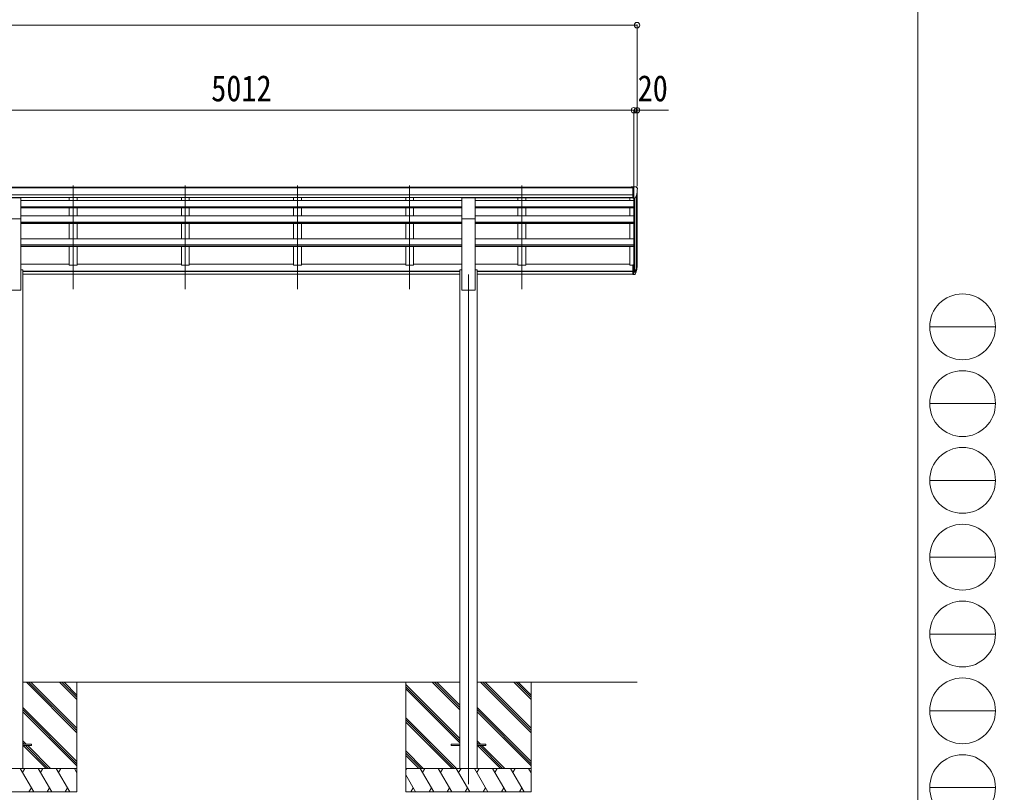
# Model space of a CAD drawing. Units: millimetres at full size. Extents: x -9783 to 9892, y -6828 to 6752.
# Drawn here: x 3662 to 9892, y -4234 to 697 of the extents above; entities that cross this region are included whole.
import ezdxf
from ezdxf.enums import TextEntityAlignment as Align

# ---------------------------------------------------------------- set-up
doc = ezdxf.new("R2010")
doc.units = ezdxf.units.MM
doc.header["$LTSCALE"] = 35
doc.header["$PDMODE"] = 32
doc.header["$PDSIZE"] = 35
for name, color, linetype, lineweight in [('0-0_0', 7, 'Continuous', 9), ('0-1_本体', 4, 'Continuous', 9), ('0-2_部品', 7, 'Continuous', 9), ('0-8_PARTS2', 2, 'Continuous', 9), ('0-A_寸法', 6, 'Continuous', 9), ('F-0_240', 7, 'Continuous', 9)]:
    doc.layers.add(name, color=color, linetype=linetype, lineweight=lineweight)
doc.styles.add('ＭＳ ゴシック', font='')
doc.styles.get('ＭＳ ゴシック').set_extended_font_data('MS Gothic')

msp = doc.modelspace()

# ---------------------------------------------------------------- linework, layer by layer
at = {"layer": '0-0_0'}
for p, q in [((6472.62, -3530.11), (3682.62, -3530.11)), ((4027.62, -3852.57), (3705.16, -3530.11)), ((4027.62, -3838.43), (3719.3, -3530.11)), ((4027.62, -3824.29), (3733.44, -3530.11)), ((4027.62, -3640.44), (3917.29, -3530.11)), ((4027.62, -3626.3), (3931.43, -3530.11)), ((4027.62, -3612.16), (3945.57, -3530.11)), ((4027.62, -3530.11), (4027.62, -4230.11)), ((6127.62, -3530.11), (6127.62, -4230.11)), ((6472.62, -3889.79), (6127.62, -3544.79)), ((6472.62, -3705.94), (6296.79, -3530.11)), ((6472.62, -3691.8), (6310.93, -3530.11)), ((6472.62, -3677.66), (6325.07, -3530.11)), ((7603.62, -3530.11), (6582.62, -3530.11)), ((6927.62, -3852.57), (6605.16, -3530.11)), ((6927.62, -3838.43), (6619.3, -3530.11)), ((6927.62, -3824.29), (6633.44, -3530.11)), ((6927.62, -3640.44), (6817.29, -3530.11)), ((6927.62, -3626.3), (6831.43, -3530.11)), ((6927.62, -3612.16), (6845.57, -3530.11)), ((6927.62, -3530.11), (6927.62, -4230.11)), ((6472.62, -3903.93), (6127.62, -3558.93)), ((6472.62, -3918.07), (6127.62, -3573.07)), ((4027.62, -4036.42), (3682.62, -3691.42)), ((4027.62, -4050.56), (3682.62, -3705.56)), ((4027.62, -4064.7), (3682.62, -3719.71)), ((6927.62, -4036.42), (6582.62, -3691.42)), ((6927.62, -4050.56), (6582.62, -3705.56)), ((6927.62, -4064.7), (6582.62, -3719.71)), ((6450.81, -4080.11), (6127.62, -3756.92)), ((6436.67, -4080.11), (6127.62, -3771.06)), ((6422.53, -4080.11), (6127.62, -3785.21)), ((3704.68, -3925.61), (3682.62, -3903.55)), ((3690.54, -3925.61), (3682.62, -3917.7)), ((6604.68, -3925.61), (6582.62, -3903.55)), ((6590.54, -3925.61), (6582.62, -3917.7)), ((3830.9, -4080.11), (3685.4, -3934.61)), ((3845.04, -4080.11), (3699.54, -3934.61)), ((3859.18, -4080.11), (3713.68, -3934.61)), ((6238.68, -4080.11), (6127.62, -3969.05)), ((6224.54, -4080.11), (6127.62, -3983.19)), ((6730.9, -4080.11), (6585.4, -3934.61)), ((6745.04, -4080.11), (6599.54, -3934.61)), ((6759.18, -4080.11), (6613.68, -3934.61)), ((6210.4, -4080.11), (6127.62, -3997.34)), ((3227.62, -4080.11), (4027.62, -4080.11)), ((3751.94, -4230.11), (3665.33, -4080.11)), ((3680.33, -4106.09), (3695.33, -4080.11)), ((3867.4, -4230.11), (3780.8, -4080.11)), ((3795.8, -4106.09), (3810.81, -4080.11)), ((3982.88, -4230.11), (3896.27, -4080.11)), ((3911.27, -4106.09), (3926.27, -4080.11)), ((4027.62, -4107.61), (4011.74, -4080.11)), ((6127.62, -4080.11), (6927.62, -4080.11)), ((6133.45, -4080.11), (6127.62, -4090.21)), ((6305.52, -4230.11), (6218.92, -4080.11)), ((6248.92, -4080.11), (6233.92, -4106.09)), ((6420.99, -4230.11), (6334.39, -4080.11)), ((6349.39, -4106.09), (6364.39, -4080.11)), ((6536.46, -4230.11), (6449.86, -4080.11)), ((6464.86, -4106.09), (6479.86, -4080.11)), ((6651.94, -4230.11), (6565.33, -4080.11)), ((6580.33, -4106.09), (6595.33, -4080.11)), ((6767.4, -4230.11), (6680.8, -4080.11)), ((6695.8, -4106.09), (6710.81, -4080.11)), ((6882.88, -4230.11), (6796.27, -4080.11)), ((6811.27, -4106.09), (6826.27, -4080.11)), ((6927.62, -4107.61), (6911.74, -4080.11)), ((6190.05, -4230.11), (6127.62, -4121.97)), ((4027.62, -4230.11), (3227.62, -4230.11)), ((3736.94, -4204.13), (3721.94, -4230.11)), ((3852.41, -4204.13), (3837.41, -4230.11)), ((3967.88, -4204.13), (3952.88, -4230.11)), ((6927.62, -4230.11), (6127.62, -4230.11)), ((6175.06, -4204.13), (6160.06, -4230.11)), ((6290.53, -4204.13), (6275.53, -4230.11)), ((6406, -4204.13), (6391, -4230.11)), ((6521.47, -4204.13), (6506.47, -4230.11)), ((6636.94, -4204.13), (6621.94, -4230.11)), ((6752.41, -4204.13), (6737.41, -4230.11)), ((6867.88, -4204.13), (6852.88, -4230.11))]:
    msp.add_line(p, q, dxfattribs=at)
at = {"layer": '0-1_本体'}
for p, q in [((7577.12, -371.69), (2588.12, -371.69)), ((7577.12, -420.56), (2578.12, -420.56)), ((7577.12, -377.04), (2588.12, -377.04)), ((7599.34, -427.24), (7599.34, -895.11)), ((7603.62, -870.84), (7603.62, -408.44)), ((7577.12, -438.23), (2578.12, -438.23)), ((3670.12, -456.46), (6485.12, -456.46)), ((6485.12, -498.16), (3670.12, -498.16)), ((3978.62, -440.69), (3978.62, -456.46)), ((4028.62, -440.69), (4028.62, -456.46)), ((4694.62, -440.69), (4694.62, -456.46)), ((4744.62, -440.69), (4744.62, -456.46)), ((5410.62, -440.69), (5410.62, -456.46)), ((5460.62, -440.69), (5460.62, -456.46)), ((6126.62, -440.69), (6126.62, -456.46)), ((6176.62, -440.69), (6176.62, -456.46)), ((6570.12, -440.61), (7577.12, -440.61)), ((6570.12, -456.46), (7583.62, -456.46)), ((7583.62, -498.16), (6570.12, -498.16)), ((6842.62, -440.69), (6842.62, -456.46)), ((6892.62, -440.69), (6892.62, -456.46)), ((7558.62, -456.46), (7558.62, -440.61)), ((7583.62, -442.07), (7583.62, -868.67)), ((7589.62, -442.59), (7589.62, -913.11)), ((6485.12, -499.85), (3670.12, -499.85)), ((6485.12, -504.26), (3670.12, -504.26)), ((6485.12, -555.25), (3670.12, -555.25)), ((3978.62, -504.26), (3978.62, -555.24)), ((4028.62, -504.26), (4028.62, -555.24)), ((4694.62, -504.26), (4694.62, -555.24)), ((4744.62, -504.26), (4744.62, -555.24)), ((5410.62, -504.26), (5410.62, -555.24)), ((5460.62, -504.26), (5460.62, -555.24)), ((6126.62, -504.26), (6126.62, -555.24)), ((6176.62, -504.26), (6176.62, -555.24)), ((7583.62, -499.85), (6570.12, -499.85)), ((7583.62, -504.26), (6570.12, -504.26)), ((7583.62, -555.25), (6570.12, -555.25)), ((6842.62, -504.26), (6842.62, -555.24)), ((6892.62, -504.26), (6892.62, -555.24)), ((7558.62, -555.25), (7558.62, -504.26)), ((7558.62, -510.44), (7558.62, -504.67)), ((3670.12, -1030.1), (3670.12, -574.47)), ((6485.12, -595.9), (3670.12, -595.9)), ((6485.12, -597.58), (3670.12, -597.58)), ((6485.12, -604.31), (3670.12, -604.31)), ((3978.62, -604.29), (3978.62, -700.98)), ((4028.62, -604.29), (4028.62, -700.98)), ((4694.62, -604.29), (4694.62, -700.98)), ((4744.62, -604.29), (4744.62, -700.98)), ((5410.62, -604.29), (5410.62, -700.98)), ((5460.62, -604.29), (5460.62, -700.98)), ((6126.62, -604.29), (6126.62, -700.98)), ((6176.62, -604.29), (6176.62, -700.98)), ((6485.12, -1030.1), (6485.12, -574.47)), ((6570.12, -1030.1), (6570.12, -574.47)), ((7583.62, -595.9), (6570.12, -595.9)), ((7583.62, -597.58), (6570.12, -597.58)), ((7583.46, -604.31), (6570.12, -604.31)), ((6842.62, -604.29), (6842.62, -700.98)), ((6892.62, -604.29), (6892.62, -700.98)), ((7558.62, -701.39), (7558.62, -604.7)), ((6485.12, -700.98), (3670.12, -700.98)), ((3670.12, -740.45), (6485.12, -740.45)), ((3670.12, -742.12), (6485.12, -742.12)), ((7583.62, -700.98), (6570.12, -700.98)), ((6570.12, -740.45), (7583.62, -740.45)), ((6570.12, -742.12), (7583.62, -742.12)), ((3670.12, -751.17), (6485.12, -751.17)), ((3978.62, -751.17), (3978.62, -869.09)), ((4028.62, -751.17), (4028.62, -869.09)), ((4694.62, -751.17), (4694.62, -869.09)), ((4744.62, -751.17), (4744.62, -869.09)), ((5410.62, -751.17), (5410.62, -869.09)), ((5460.62, -751.17), (5460.62, -869.09)), ((6570.12, -751.17), (7583.62, -751.17)), ((6842.62, -751.17), (6842.62, -869.09)), ((6892.62, -751.17), (6892.62, -869.09)), ((7558.62, -869.5), (7558.62, -751.58)), ((3978.62, -864.29), (3670.12, -864.29)), ((4028.62, -869.09), (3978.62, -869.09)), ((4694.62, -864.29), (4028.62, -864.29)), ((4744.62, -869.09), (4694.62, -869.09)), ((5410.62, -864.29), (4744.62, -864.29)), ((5460.62, -869.09), (5410.62, -869.09)), ((6126.62, -864.29), (5460.62, -864.29)), ((6176.62, -869.09), (6126.62, -869.09)), ((6485.12, -864.29), (6176.62, -864.29)), ((6842.62, -864.29), (6570.12, -864.29)), ((6842.62, -864.29), (6842.62, -869.09)), ((6892.62, -869.09), (6842.62, -869.09)), ((6892.62, -864.29), (6892.62, -869.09)), ((7558.62, -864.29), (6892.62, -864.29)), ((7577.12, -869.5), (7558.62, -869.5)), ((3682.62, -900.1), (3670.12, -900.1)), ((3682.62, -900.1), (3682.62, -4080.1)), ((6472.62, -908.59), (3682.62, -908.59)), ((6472.62, -909.97), (3682.62, -909.97)), ((6472.62, -927.15), (3682.62, -927.15)), ((6485.12, -900.1), (6472.62, -900.1)), ((6472.62, -900.1), (6472.62, -4080.1)), ((6582.62, -900.1), (6570.12, -900.1)), ((6582.62, -900.1), (6582.62, -4080.1)), ((7577.12, -908.59), (6582.62, -908.59)), ((7577.12, -909.97), (6582.62, -909.97)), ((7577.12, -927.15), (6582.62, -927.15)), ((3670.12, -1030.1), (3585.12, -1030.1)), ((6570.12, -1030.1), (6485.12, -1030.1))]:
    msp.add_line(p, q, dxfattribs=at)
for points in [[(6126.62, -751.17), (6126.62, -864.29), (6126.62, -869.09)], [(6176.62, -751.17), (6176.62, -864.29), (6176.62, -869.09)]]:
    msp.add_lwpolyline(points, dxfattribs=at)
at = {"layer": '0-2_部品'}
for p, q in [((7577.12, -370.08), (7567.12, -370.17)), ((7567.12, -371.69), (7567.12, -370.17)), ((7577.12, -442.07), (7577.12, -370.08)), ((7595.62, -370.08), (7577.12, -370.08)), ((7583.62, -443.07), (7583.62, -370.08)), ((7595.62, -370.08), (7597.95, -370.23)), ((7598.71, -370.65), (7602.78, -376.46)), ((7591.25, -441.25), (7600.52, -425.19)), ((7605.62, -379.45), (7605.62, -380.08)), ((3670.12, -440.32), (3585.12, -440.32)), ((3670.12, -574.47), (3670.12, -440.32)), ((6570.12, -440.32), (6485.12, -440.32)), ((6485.12, -574.47), (6485.12, -440.32)), ((6570.12, -574.47), (6570.12, -440.32)), ((7577.12, -442.07), (7583.62, -442.07)), ((7583.62, -443.07), (7588.83, -442.75)), ((3670.12, -574.47), (3585.12, -574.47)), ((6570.12, -574.47), (6485.12, -574.47)), ((7577.12, -868.67), (7577.12, -929.73)), ((7577.12, -868.67), (7583.62, -868.67)), ((7583.62, -868.67), (7583.62, -930.55)), ((7577.12, -906.98), (7583.62, -906.98)), ((7577.12, -912.38), (7583.62, -912.38)), ((7577.12, -929.73), (7583.62, -929.73)), ((7583.62, -913.38), (7588.76, -913.38)), ((7583.62, -915.38), (7588.47, -915.38)), ((7583.62, -930.55), (7588.47, -930.55)), ((7590.05, -912.63), (7599.81, -894.22)), ((7601.23, -894.71), (7591.06, -913.88)), ((7598.64, -911.56), (7591.06, -929.05))]:
    msp.add_line(p, q, dxfattribs=at)
at = {"layer": '0-2_部品', "color": 4}
for p, q in [((3682.62, -3925.61), (3737.42, -3925.61)), ((3682.62, -3934.61), (3737.42, -3934.61)), ((3737.42, -3925.61), (3737.42, -3934.61)), ((6417.82, -3925.61), (6472.62, -3925.61)), ((6582.62, -3925.61), (6637.42, -3925.61)), ((6582.62, -3934.61), (6637.42, -3934.61)), ((6637.42, -3925.61), (6637.42, -3934.61))]:
    msp.add_line(p, q, dxfattribs=at)
msp.add_lwpolyline([(6417.82, -3925.61), (6417.82, -3934.61), (6472.62, -3934.61)], dxfattribs=at)
at = {"layer": '0-2_部品'}
for centre, radius, start, end in [((7597.89, -371.22), 1, 35, 86.5), ((7403.62, -380.08), 202, 347.09739, 0), ((7602.62, -379.45), 3, 0, 87), ((7588.65, -439.75), 3, 273.5, 330), ((7515.67, -868.26), 88.05, 342.78929, 2.77608), ((7514.96, -872.54), 89.07, 345.58812, 5.50424), ((7588.47, -912.38), 3, 270, 330), ((7588.47, -927.55), 3, 270, 330), ((7588.76, -911.88), 1.5, 270, 330), ((7470.4, -875.49), 133.22, 344.28698, 356.72013)]:
    msp.add_arc(centre, radius, start, end, dxfattribs=at)
at = {"layer": '0-8_PARTS2'}
for p, q in [((4003.62, -1023.91), (4003.62, -361.38)), ((4719.62, -1023.91), (4719.62, -361.38)), ((5435.62, -1023.91), (5435.62, -361.38)), ((6151.62, -1023.91), (6151.62, -361.38)), ((6867.62, -1023.91), (6867.62, -361.38)), ((6527.62, -930.11), (6527.62, -4180.11))]:
    msp.add_line(p, q, dxfattribs=at)
at = {"layer": '0-A_寸法'}
for p, q in [((-2460.38, 661.05), (7603.62, 661.05)), ((7603.62, 661.05), (7603.62, -365.93)), ((7583.62, 118.25), (2571.62, 118.25)), ((7583.62, 118.25), (7583.62, -365.93)), ((7583.62, 118.25), (7583.62, -365.93)), ((7583.62, 118.25), (7603.62, 118.25)), ((7603.62, 118.25), (7603.62, -365.93)), ((7603.62, 118.25), (7803.62, 118.25))]:
    msp.add_line(p, q, dxfattribs=at)
for p in [(7603.62, 661.05), (7583.62, 118.25), (7603.62, 118.25)]:
    msp.add_point(p, dxfattribs=at)
at = {"layer": 'F-0_240', "color": 5}
msp.add_line((9396.97, 6751.9), (9396.97, -6828.1), dxfattribs=at)
at = {"layer": 'F-0_240', "color": 4}
for p, q in [((9471.77, -1263.1), (9891.77, -1263.1)), ((9471.77, -1753.1), (9891.77, -1753.1)), ((9471.77, -2243.1), (9891.77, -2243.1)), ((9471.77, -2733.1), (9891.77, -2733.1)), ((9471.77, -3223.1), (9891.77, -3223.1)), ((9471.77, -3713.1), (9891.77, -3713.1)), ((9471.77, -4203.1), (9891.77, -4203.1))]:
    msp.add_line(p, q, dxfattribs=at)
for centre in [(9681.77, -1263.1), (9681.77, -1753.1), (9681.77, -2243.1), (9681.77, -2733.1), (9681.77, -3223.1), (9681.77, -3713.1), (9681.77, -4203.1)]:
    msp.add_circle(centre, 210, dxfattribs=at)

# ---------------------------------------------------------------- texts
at = {"layer": '0-A_寸法', "color": 7, "style": 'ＭＳ ゴシック', "width": 0.85}
for s, p in [('5012', (4885.12, 125.25)), ('20', (7607.37, 125.25))]:
    msp.add_text(s, height=166.8, dxfattribs=at).set_placement(p, align=Align.BOTTOM_LEFT)

doc.saveas('drawing.dxf')
